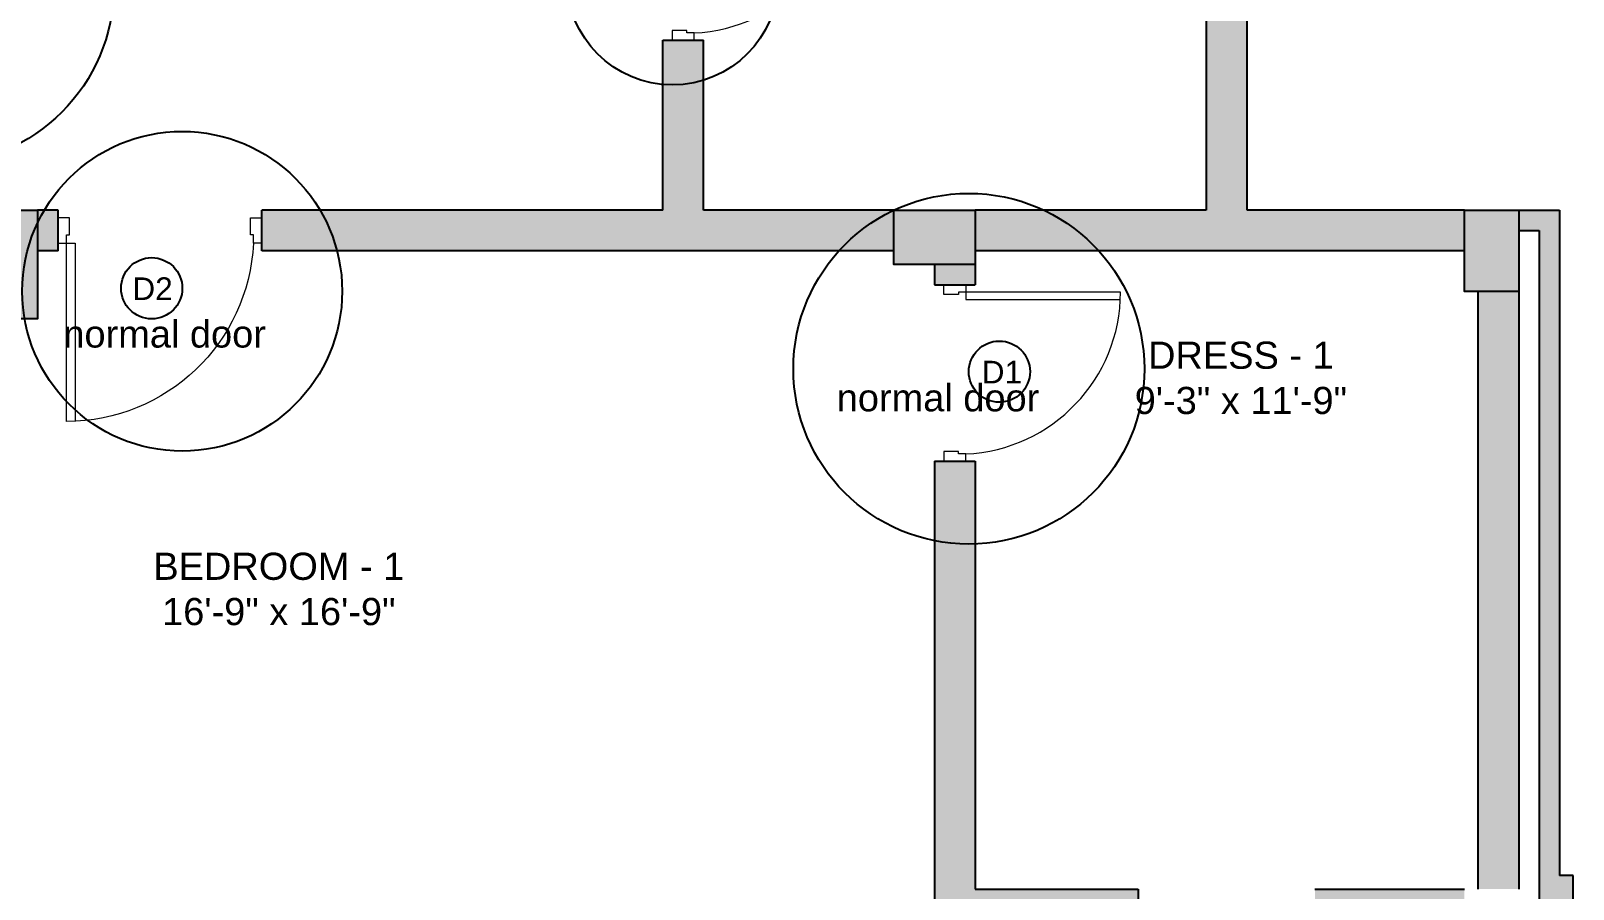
# Model space of a CAD drawing. Header units: inches. Extents: x 211391 to 214260, y -106888 to -102532.
# Drawn here: x 213530.4 to 213870.9, y -106583.4 to -106393.8 of the extents above; entities that cross this region are included whole.
import ezdxf

# ---------------------------------------------------------------- set-up
doc = ezdxf.new("R2010")
doc.units = ezdxf.units.IN
doc.header["$MEASUREMENT"] = 0
doc.linetypes.add('0226--P-00-GA 18.02.10$0$DASH', pattern=[0.35, 0.25, -0.1])
for name, color, linetype, lineweight in [('BEAM', 90, '0226--P-00-GA 18.02.10$0$DASH', 25), ('DOOR', 2, 'Continuous', 9), ('HATCH', 251, 'Continuous', 13), ('TEXT', 3, 'Continuous', 9), ('WALL', 5, 'Continuous', 25)]:
    doc.layers.add(name, color=color, linetype=linetype, lineweight=lineweight)
doc.layers.add('COLUMN', color=6, linetype='Continuous')
doc.layers.get('BEAM').off()
doc.styles.add('STYLE1', font='arial.ttf', dxfattribs={"height": 8})

# ---------------------------------------------------------------- blocks, each defined once
blk = doc.blocks.new('DOOR 3 L')
at = {"layer": 'DOOR'}
for points in [[(1.5, -4.54), (1.5, -3.04), (2, -3.04), (2, -0.04), (0, -0.04), (0, -4.54)], [(34.5, -4.54), (34.5, -3.04), (34, -3.04), (34, -0.04), (36, -0.04), (36, -4.54)]]:
    blk.add_lwpolyline(points, close=True, dxfattribs=at)
blk.add_lwpolyline([(34.5, -4.54, -0.400224), (1.5, -36.04), (1.5, -4.54), (3, -4.54), (3, -36.01)], format="xyb", dxfattribs=at)
blk = doc.blocks.new('79')
at = {"layer": 'COLUMN', "ltscale": 20, "true_color": 0xdd22ba}
h = blk.add_hatch(color=212, dxfattribs=at)
h.dxf.hatch_style = 1
h.paths.add_polyline_path([(213519.89, -104575.04), (213519.89, -104599.04), (213531.89, -104599.04), (213531.89, -104575.04)])
h = blk.add_hatch(color=212, dxfattribs=at)
h.dxf.hatch_style = 1
h.paths.add_polyline_path([(213738.89, -104575.04), (213720.89, -104575.04), (213720.89, -104587.04), (213738.89, -104587.04)])
h = blk.add_hatch(color=212, dxfattribs=at)
h.dxf.hatch_style = 1
h.paths.add_polyline_path([(213858.89, -104593.04), (213858.89, -104575.04), (213846.89, -104575.04), (213846.89, -104593.04)])
at = {"layer": 'COLUMN', "ltscale": 20}
for points in [[(213519.89, -104599.04), (213519.89, -104575.04), (213531.89, -104575.04), (213531.89, -104599.04)], [(213720.89, -104575.04), (213738.89, -104575.04), (213738.89, -104587.04), (213720.89, -104587.04)], [(213858.89, -104575.04), (213858.89, -104593.04), (213846.89, -104593.04), (213846.89, -104575.04)]]:
    blk.add_lwpolyline(points, close=True, dxfattribs=at)

msp = doc.modelspace()

# ---------------------------------------------------------------- hatches: boundary and pattern name
at = {"layer": 'HATCH', "ltscale": 15}
h = msp.add_hatch(color=256, dxfattribs=at)
h.dxf.hatch_style = 1
h.paths.add_polyline_path([(213846.89, -106433.4), (213798.89, -106433.4), (213798.89, -106352.4), (213789.89, -106352.4), (213789.89, -106433.4), (213738.89, -106433.4), (213738.89, -106442.4), (213846.89, -106442.4)])
h = msp.add_hatch(color=256, dxfattribs=at)
h.dxf.hatch_style = 1
h.paths.add_polyline_path([(213581.39, -106433.4), (213581.39, -106442.4), (213720.89, -106442.4), (213720.89, -106433.4), (213678.89, -106433.4), (213678.89, -106395.9), (213669.89, -106395.9), (213669.89, -106433.4)])
h = msp.add_hatch(color=256, dxfattribs=at)
h.dxf.hatch_style = 1
h.paths.add_polyline_path([(213536.39, -106433.4), (213531.89, -106433.4), (213531.89, -106442.4), (213536.39, -106442.4)])
h = msp.add_hatch(color=256, dxfattribs=at)
h.dxf.hatch_style = 1
h.paths.add_polyline_path([(213870.89, -106580.4), (213867.89, -106580.4), (213867.89, -106433.4), (213858.89, -106433.4), (213858.89, -106437.9), (213863.39, -106437.9), (213863.39, -106587.9), (213858.89, -106587.9), (213858.89, -106592.4), (213867.89, -106592.4), (213870.89, -106592.4)])
h = msp.add_hatch(color=256, dxfattribs=at)
h.dxf.hatch_style = 1
h.paths.add_polyline_path([(213738.89, -106445.4), (213729.89, -106445.4), (213729.89, -106449.9), (213738.89, -106449.9)])
h = msp.add_hatch(color=256, dxfattribs=at)
h.dxf.hatch_style = 1
h.paths.add_polyline_path([(213858.89, -106451.4), (213849.89, -106451.4), (213849.89, -106583.4), (213858.89, -106583.4)])
h = msp.add_hatch(color=256, dxfattribs=at)
h.dxf.hatch_style = 1
h.paths.add_polyline_path([(213738.89, -106592.4), (213774.89, -106592.4), (213774.89, -106583.4), (213738.89, -106583.4), (213738.89, -106488.9), (213729.89, -106488.9), (213729.89, -106640.4), (213738.89, -106640.4)])
h = msp.add_hatch(color=256, dxfattribs=at)
h.dxf.hatch_style = 1
h.paths.add_polyline_path([(213846.89, -106583.4), (213813.89, -106583.44), (213813.89, -106592.44), (213846.89, -106592.4)])

# ---------------------------------------------------------------- linework, layer by layer
at = {"layer": 'Defpoints', "ltscale": 15}
for centre, radius in [((213509.58, -106384.14), 39.09), ((213672.04, -106382.4), 23.36), ((213563.81, -106451.34), 35.31), ((213737.48, -106468.45), 38.74)]:
    msp.add_circle(centre, radius, dxfattribs=at)
at = {"layer": 'Defpoints'}
for centre in [(213557.07, -106450.67), (213744.22, -106469.09)]:
    msp.add_circle(centre, 6.76, dxfattribs=at)
at = {"layer": 'WALL', "ltscale": 20}
for p, q in [((213789.89, -106352.4), (213789.89, -106433.4)), ((213798.89, -106433.4), (213798.89, -106352.4)), ((213669.89, -106395.9), (213678.89, -106395.9)), ((213669.89, -106433.4), (213669.89, -106395.9)), ((213678.89, -106433.4), (213678.89, -106395.9)), ((213536.39, -106433.4), (213531.89, -106433.4)), ((213536.39, -106442.4), (213536.39, -106433.4)), ((213669.89, -106433.4), (213581.39, -106433.4)), ((213581.39, -106442.4), (213581.39, -106433.4)), ((213720.89, -106433.4), (213678.89, -106433.4)), ((213789.89, -106433.4), (213738.89, -106433.4)), ((213846.89, -106433.4), (213798.89, -106433.4)), ((213536.39, -106442.4), (213531.89, -106442.4)), ((213720.89, -106442.4), (213581.39, -106442.4)), ((213846.89, -106442.4), (213738.89, -106442.4)), ((213729.89, -106445.4), (213729.89, -106449.9)), ((213738.89, -106445.4), (213738.89, -106449.9)), ((213729.89, -106449.9), (213738.89, -106449.9)), ((213849.89, -106583.4), (213849.89, -106451.4)), ((213858.89, -106451.4), (213858.89, -106583.4)), ((213729.89, -106488.9), (213738.89, -106488.9)), ((213729.89, -106488.9), (213729.89, -106640.4)), ((213738.89, -106488.9), (213738.89, -106583.4)), ((213738.89, -106583.4), (213774.89, -106583.4)), ((213774.89, -106583.4), (213774.89, -106592.4)), ((213813.89, -106583.44), (213846.89, -106583.4))]:
    msp.add_line(p, q, dxfattribs=at)
at = {"layer": 'WALL'}
for p, q in [((213858.89, -106433.4), (213867.89, -106433.4)), ((213867.89, -106433.4), (213867.89, -106580.4)), ((213858.89, -106437.9), (213863.39, -106437.9)), ((213863.39, -106437.9), (213863.39, -106587.9)), ((213870.89, -106580.4), (213867.89, -106580.4)), ((213870.89, -106592.4), (213870.89, -106580.4))]:
    msp.add_line(p, q, dxfattribs=at)

# ---------------------------------------------------------------- block references
at = {"layer": 'BEAM'}
msp.add_blockref('79', (0, -1858.36), dxfattribs=at)
at = {"layer": 'DOOR', "ltscale": 5}
for p, xscale, yscale, zscale, rotation in [((213671.91, -106356.9), -1.083333333340205, 1.083333333340205, 1.083333333340205, 90), ((213731.91, -106449.9), -1.083333333333333, 1.083333333333333, 1.083333333333333, 89.99999999997283)]:
    msp.add_blockref('DOOR 3 L', p, dxfattribs=dict(at, xscale=xscale, yscale=yscale, zscale=zscale, rotation=rotation))
at = {"layer": 'DOOR', "ltscale": 5, "xscale": 1.249999999999134, "yscale": 1.249999999999134, "zscale": 1.249999999999134}
msp.add_blockref('DOOR 3 L', (213536.39, -106435.04), dxfattribs=at)

# ---------------------------------------------------------------- texts
at = {"layer": 'Defpoints', "style": 'STYLE1'}
msp.add_text('D1', height=5, dxfattribs=at).set_placement((213740.3, -106471.69))
at = {"layer": 'Defpoints', "insert": (213561.37, -106448.27), "char_height": 5, "attachment_point": 3, "style": 'STYLE1'}
msp.add_mtext_dynamic_manual_height_columns('\\A1;\\pxqc;D2', width=8.2379, gutter_width=70, heights=[0], dxfattribs=at)
at = {"layer": 'Defpoints', "ltscale": 15, "char_height": 6, "attachment_point": 3, "style": 'STYLE1'}
for insert in [(213610.92, -106457.77), (213781.66, -106471.86)]:
    msp.add_mtext_dynamic_manual_height_columns('\\A1;\\pxqc;normal door ', width=101.9942, gutter_width=35, heights=[0], dxfattribs=dict(at, insert=insert))
at = {"layer": 'TEXT', "ltscale": 10, "char_height": 6, "style": 'STYLE1'}
for s, insert, attachment_point in [('\\A1;\\pxqc;DRESS - 1\\P9\'-3" x 11\'-9"', (213848.53, -106478.54), 9), ('\\A1;\\pxqc;BEDROOM - 1\\P16\'-9" x 16\'-9"', (213636.13, -106509.08), 3)]:
    msp.add_mtext_dynamic_manual_height_columns(s, width=101.9942, gutter_width=35, heights=[0], dxfattribs=dict(at, insert=insert, attachment_point=attachment_point))

doc.saveas('drawing.dxf')
